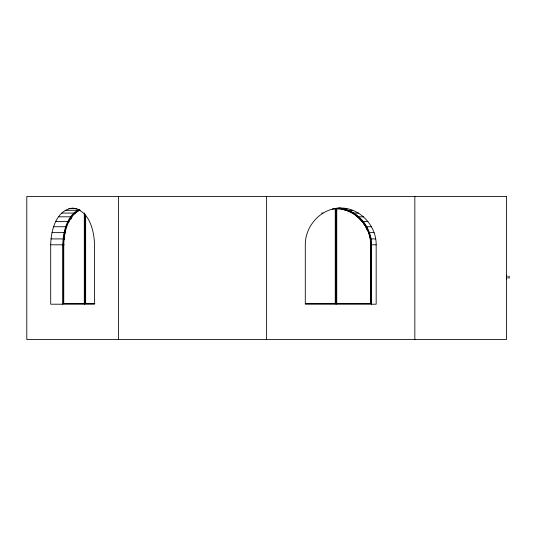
<?xml version="1.0" encoding="UTF-8"?>
<svg xmlns="http://www.w3.org/2000/svg" width="536" height="536" viewBox="0 0 536 536"><rect width="100%" height="100%" fill="white"/><g stroke="black" fill="none" stroke-linecap="round" stroke-linejoin="round"><path stroke-width="0.8" d="M50.699 244.798C50.98 230.601 55.938 210.246 72.601 208.075C89.264 210.246 94.222 230.601 94.504 244.798L94.504 304.207L50.699 304.207L50.699 244.798L63.081 244.798M84.306 212.973L84.306 303.53L63.201 303.53L63.201 244.825C63.603 232.008 67.02 216.222 79.516 209.978M80.065 209.978C67.57 216.222 64.153 232.008 63.751 244.825L63.751 303.53M70.826 219.264L71.59 217.978M340.735 208.075C321.319 207.861 305.091 225.743 305.292 244.798L305.292 304.207L376.172 304.207L376.172 244.798C376.453 224.919 358.752 206.668 338.571 208.075M79.422 209.315C66.698 215.673 63.208 231.746 62.806 244.798L62.806 304.207M79.891 210.306L77.338 210.97M332.166 209.1L335.462 208.819L335.462 303.53L305.272 303.53M68.796 208.645L77.043 208.645M346.893 208.645L341.854 208.645L347.824 210.326L353.432 213.073L358.497 216.805L363.542 216.805M335.04 208.819L335.462 208.819M336.333 208.819L336.755 208.819L336.755 303.53M336.333 303.53L370.899 303.53L370.899 244.825C370.939 228.189 358.591 212.129 341.948 209.315C358.49 212.31 370.724 228.236 370.691 244.825L370.691 303.53M65.104 210.326L78.303 210.326M347.824 210.326L352.869 210.326M61.633 213.073L74.839 213.073M321.546 213.073L322.987 213.073M353.432 213.073L358.477 213.073M73.941 213.67L75.04 213.67M58.504 216.805L71.71 216.805M70.866 217.328L71.965 217.328M355.596 215.499L358.504 217.328M55.804 221.408L68.179 221.408M362.872 221.408L367.917 221.408M68.213 221.844L69.312 221.844M53.607 226.735L66.812 226.735M371.468 226.735L366.423 226.735L363.763 222.735M66.062 227.076L66.611 227.076M366.282 227.076L365.86 227.076L367.14 229.971M51.992 232.631L65.198 232.631M369.036 232.631L374.081 232.631M64.474 232.865L65.573 232.865M368.426 232.865L368.848 232.865M51 238.909L64.206 238.909M375.682 238.909L370.637 238.909L370.758 240.383M63.503 239.029L64.601 239.029M371.126 244.798L376.172 244.798M63.201 244.825L64.307 244.825M94.845 303.53L85.103 303.53L85.103 214.635M337.653 208.216C356.487 208.658 371.696 226.36 371.548 244.798L371.548 304.207M342.162 209.315L336.548 208.819L336.548 303.53M360.138 218.534L362.329 220.832M358.082 217.328L361.84 221.281M363.247 223.15L364.554 225.113M366.751 227.472L367.73 229.683M369.639 234.982L370.235 237.341M509.2 276.181L509.2 278.218M507.974 276.181L507.974 278.218M506.647 275.149L506.647 279.249M414.844 196.431L414.844 339.569M336.112 208.075L336.112 304.207M335.255 208.819L335.255 303.53M266.62 196.431L266.62 339.569M118.402 196.431L118.402 339.569M85.653 215.465L85.653 303.53M84.708 213.931L84.708 304.207M506.446 196.431L26.8 196.431L26.8 339.569L506.446 339.569L506.446 196.431"/></g></svg>
